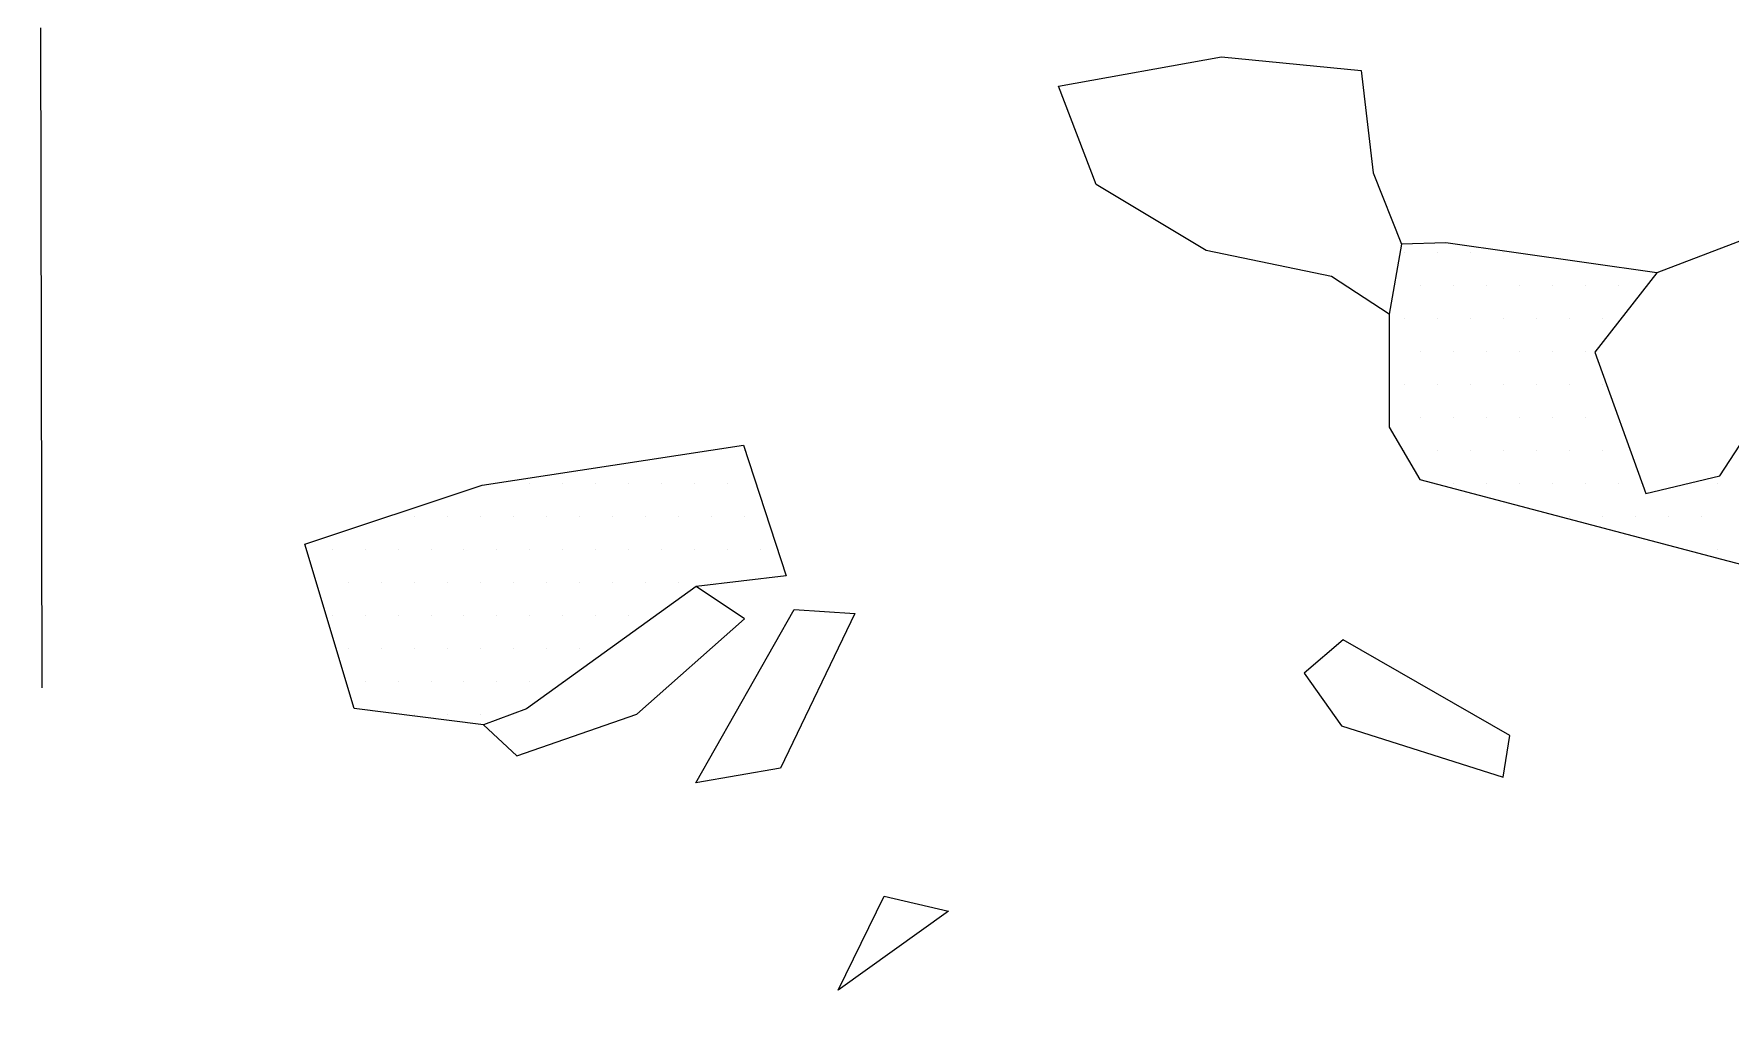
# Model space of a CAD drawing. Header units: metres. Extents: x -190 to -57, y -1970 to -1589.
# Drawn here: x -186.3 to -122, y -1777.3 to -1740.5 of the extents above; entities that cross this region are included whole.
import ezdxf

# ---------------------------------------------------------------- set-up
doc = ezdxf.new("R2010")
doc.units = ezdxf.units.M
doc.header["$LTSCALE"] = 25
doc.header["$MEASUREMENT"] = 0
doc.linetypes.add('STRICHPUNKTX2', pattern=[2, 1, -0.5, 0, -0.5])
doc.layers.get('0').update_dxf_attribs({"linetype": 'CONTINUOUS'})
for name, color, linetype in [('GRABUNGSGRENZE', 3, 'STRICHPUNKTX2'), ('STEINE', 4, 'CONTINUOUS'), ('STEINESCHRAFF', 4, 'CONTINUOUS')]:
    doc.layers.add(name, color=color, linetype=linetype)

# ---------------------------------------------------------------- blocks, each defined once
blk = doc.blocks.new('*X34')
at = {"color": 0}
for p, q in [((-134.375, -1748.75), (-134.375, -1748.75)), ((-133.125, -1748.75), (-133.125, -1748.75)), ((-131.875, -1748.75), (-131.875, -1748.75)), ((-130.625, -1748.75), (-130.625, -1748.75)), ((-133.75, -1750), (-133.75, -1750)), ((-132.5, -1750), (-132.5, -1750)), ((-131.25, -1750), (-131.25, -1750)), ((-130, -1750), (-130, -1750)), ((-128.75, -1750), (-128.75, -1750)), ((-127.5, -1750), (-127.5, -1750)), ((-126.25, -1750), (-126.25, -1750)), ((-134.375, -1751.25), (-134.375, -1751.25)), ((-133.125, -1751.25), (-133.125, -1751.25)), ((-131.875, -1751.25), (-131.875, -1751.25)), ((-130.625, -1751.25), (-130.625, -1751.25)), ((-129.375, -1751.25), (-129.375, -1751.25)), ((-128.125, -1751.25), (-128.125, -1751.25)), ((-126.875, -1751.25), (-126.875, -1751.25)), ((-133.75, -1752.5), (-133.75, -1752.5)), ((-132.5, -1752.5), (-132.5, -1752.5)), ((-131.25, -1752.5), (-131.25, -1752.5)), ((-130, -1752.5), (-130, -1752.5)), ((-128.75, -1752.5), (-128.75, -1752.5)), ((-127.5, -1752.5), (-127.5, -1752.5)), ((-134.375, -1753.75), (-134.375, -1753.75)), ((-133.125, -1753.75), (-133.125, -1753.75)), ((-131.875, -1753.75), (-131.875, -1753.75)), ((-130.625, -1753.75), (-130.625, -1753.75)), ((-129.375, -1753.75), (-129.375, -1753.75)), ((-128.125, -1753.75), (-128.125, -1753.75)), ((-126.875, -1753.75), (-126.875, -1753.75)), ((-133.75, -1755), (-133.75, -1755)), ((-132.5, -1755), (-132.5, -1755)), ((-131.25, -1755), (-131.25, -1755)), ((-130, -1755), (-130, -1755)), ((-128.75, -1755), (-128.75, -1755)), ((-127.5, -1755), (-127.5, -1755)), ((-159.375, -1756.25), (-159.375, -1756.25)), ((-134.375, -1756.25), (-134.375, -1756.25)), ((-133.125, -1756.25), (-133.125, -1756.25)), ((-131.875, -1756.25), (-131.875, -1756.25)), ((-130.625, -1756.25), (-130.625, -1756.25)), ((-129.375, -1756.25), (-129.375, -1756.25)), ((-128.125, -1756.25), (-128.125, -1756.25)), ((-126.875, -1756.25), (-126.875, -1756.25)), ((-168.75, -1757.5), (-168.75, -1757.5)), ((-167.5, -1757.5), (-167.5, -1757.5)), ((-166.25, -1757.5), (-166.25, -1757.5)), ((-165, -1757.5), (-165, -1757.5)), ((-163.75, -1757.5), (-163.75, -1757.5)), ((-162.5, -1757.5), (-162.5, -1757.5)), ((-161.25, -1757.5), (-161.25, -1757.5)), ((-160, -1757.5), (-160, -1757.5)), ((-132.5, -1757.5), (-132.5, -1757.5)), ((-131.25, -1757.5), (-131.25, -1757.5)), ((-130, -1757.5), (-130, -1757.5)), ((-128.75, -1757.5), (-128.75, -1757.5)), ((-127.5, -1757.5), (-127.5, -1757.5)), ((-126.25, -1757.5), (-126.25, -1757.5)), ((-122.5, -1757.5), (-122.5, -1757.5)), ((-171.875, -1758.75), (-171.875, -1758.75)), ((-170.625, -1758.75), (-170.625, -1758.75)), ((-169.375, -1758.75), (-169.375, -1758.75)), ((-168.125, -1758.75), (-168.125, -1758.75)), ((-166.875, -1758.75), (-166.875, -1758.75)), ((-165.625, -1758.75), (-165.625, -1758.75)), ((-164.375, -1758.75), (-164.375, -1758.75)), ((-163.125, -1758.75), (-163.125, -1758.75)), ((-161.875, -1758.75), (-161.875, -1758.75)), ((-160.625, -1758.75), (-160.625, -1758.75)), ((-159.375, -1758.75), (-159.375, -1758.75)), ((-128.125, -1758.75), (-128.125, -1758.75)), ((-126.875, -1758.75), (-126.875, -1758.75)), ((-125.625, -1758.75), (-125.625, -1758.75)), ((-124.375, -1758.75), (-124.375, -1758.75)), ((-123.125, -1758.75), (-123.125, -1758.75)), ((-175, -1760), (-175, -1760)), ((-173.75, -1760), (-173.75, -1760)), ((-172.5, -1760), (-172.5, -1760)), ((-171.25, -1760), (-171.25, -1760)), ((-170, -1760), (-170, -1760)), ((-168.75, -1760), (-168.75, -1760)), ((-167.5, -1760), (-167.5, -1760)), ((-166.25, -1760), (-166.25, -1760)), ((-165, -1760), (-165, -1760)), ((-163.75, -1760), (-163.75, -1760)), ((-162.5, -1760), (-162.5, -1760)), ((-161.25, -1760), (-161.25, -1760)), ((-160, -1760), (-160, -1760)), ((-158.75, -1760), (-158.75, -1760)), ((-123.75, -1760), (-123.75, -1760)), ((-122.5, -1760), (-122.5, -1760)), ((-174.375, -1761.25), (-174.375, -1761.25)), ((-173.125, -1761.25), (-173.125, -1761.25)), ((-171.875, -1761.25), (-171.875, -1761.25)), ((-170.625, -1761.25), (-170.625, -1761.25)), ((-169.375, -1761.25), (-169.375, -1761.25)), ((-168.125, -1761.25), (-168.125, -1761.25)), ((-166.875, -1761.25), (-166.875, -1761.25)), ((-165.625, -1761.25), (-165.625, -1761.25)), ((-164.375, -1761.25), (-164.375, -1761.25)), ((-163.125, -1761.25), (-163.125, -1761.25)), ((-161.875, -1761.25), (-161.875, -1761.25)), ((-160.625, -1761.25), (-160.625, -1761.25)), ((-175, -1762.5), (-175, -1762.5)), ((-173.75, -1762.5), (-173.75, -1762.5)), ((-172.5, -1762.5), (-172.5, -1762.5)), ((-171.25, -1762.5), (-171.25, -1762.5)), ((-170, -1762.5), (-170, -1762.5)), ((-168.75, -1762.5), (-168.75, -1762.5)), ((-167.5, -1762.5), (-167.5, -1762.5)), ((-166.25, -1762.5), (-166.25, -1762.5)), ((-165, -1762.5), (-165, -1762.5)), ((-163.75, -1762.5), (-163.75, -1762.5)), ((-174.375, -1763.75), (-174.375, -1763.75)), ((-173.125, -1763.75), (-173.125, -1763.75)), ((-171.875, -1763.75), (-171.875, -1763.75)), ((-170.625, -1763.75), (-170.625, -1763.75)), ((-169.375, -1763.75), (-169.375, -1763.75)), ((-168.125, -1763.75), (-168.125, -1763.75)), ((-166.875, -1763.75), (-166.875, -1763.75)), ((-165.625, -1763.75), (-165.625, -1763.75)), ((-173.75, -1765), (-173.75, -1765)), ((-172.5, -1765), (-172.5, -1765)), ((-171.25, -1765), (-171.25, -1765)), ((-170, -1765), (-170, -1765)), ((-168.75, -1765), (-168.75, -1765)), ((-167.5, -1765), (-167.5, -1765)), ((-166.25, -1765), (-166.25, -1765)), ((-171.875, -1766.25), (-171.875, -1766.25)), ((-170.625, -1766.25), (-170.625, -1766.25)), ((-169.375, -1766.25), (-169.375, -1766.25))]:
    blk.add_line(p, q, dxfattribs=at)

msp = doc.modelspace()

# ---------------------------------------------------------------- linework, layer by layer
at = {"layer": 'GRABUNGSGRENZE'}
msp.add_lwpolyline([(-186.297, -1589.958), (-185.652, -1970.03)], dxfattribs=at)
at = {"layer": 'STEINE'}
for points in [[(-134.941, -1751.098), (-137.132, -1749.668), (-141.871, -1748.694), (-146.049, -1746.191), (-147.472, -1742.469), (-141.302, -1741.354), (-136.002, -1741.87), (-135.547, -1745.744), (-134.48, -1748.447)], [(-124.796, -1749.529), (-127.144, -1752.534), (-125.213, -1757.888), (-122.408, -1757.229), (-120.519, -1754.325), (-119.546, -1750.146), (-120.002, -1747.699), (-124.796, -1749.529), (-124.796, -1749.529)], [(-124.796, -1749.529), (-132.797, -1748.398), (-134.48, -1748.447), (-134.941, -1751.098)], [(-134.941, -1751.098), (-134.946, -1755.379), (-133.776, -1757.369), (-122.106, -1760.44), (-114.411, -1762.437), (-112.626, -1761.98), (-108.437, -1753.778), (-110.626, -1751.329), (-119.546, -1750.146)], [(-161.205, -1761.416), (-167.633, -1766.048), (-169.265, -1766.658), (-174.158, -1766.04), (-176.037, -1759.819), (-169.306, -1757.584), (-159.415, -1756.066), (-157.789, -1761.012), (-161.205, -1761.416)], [(-169.265, -1766.658), (-167.992, -1767.831), (-163.454, -1766.256), (-159.372, -1762.642), (-161.205, -1761.416)], [(-161.214, -1768.858), (-157.485, -1762.287), (-155.191, -1762.442), (-158.002, -1768.301), (-161.214, -1768.858)], [(-136.688, -1763.432), (-138.168, -1764.704), (-136.743, -1766.694), (-130.628, -1768.638), (-130.372, -1767.058), (-136.688, -1763.432)], [(-155.819, -1776.715), (-154.082, -1773.148), (-151.636, -1773.712), (-155.819, -1776.715)]]:
    msp.add_lwpolyline(points, dxfattribs=at)

# ---------------------------------------------------------------- block references
at = {"layer": 'STEINESCHRAFF'}
msp.add_blockref('*X34', (0, 0), dxfattribs=at)

doc.saveas('drawing.dxf')
